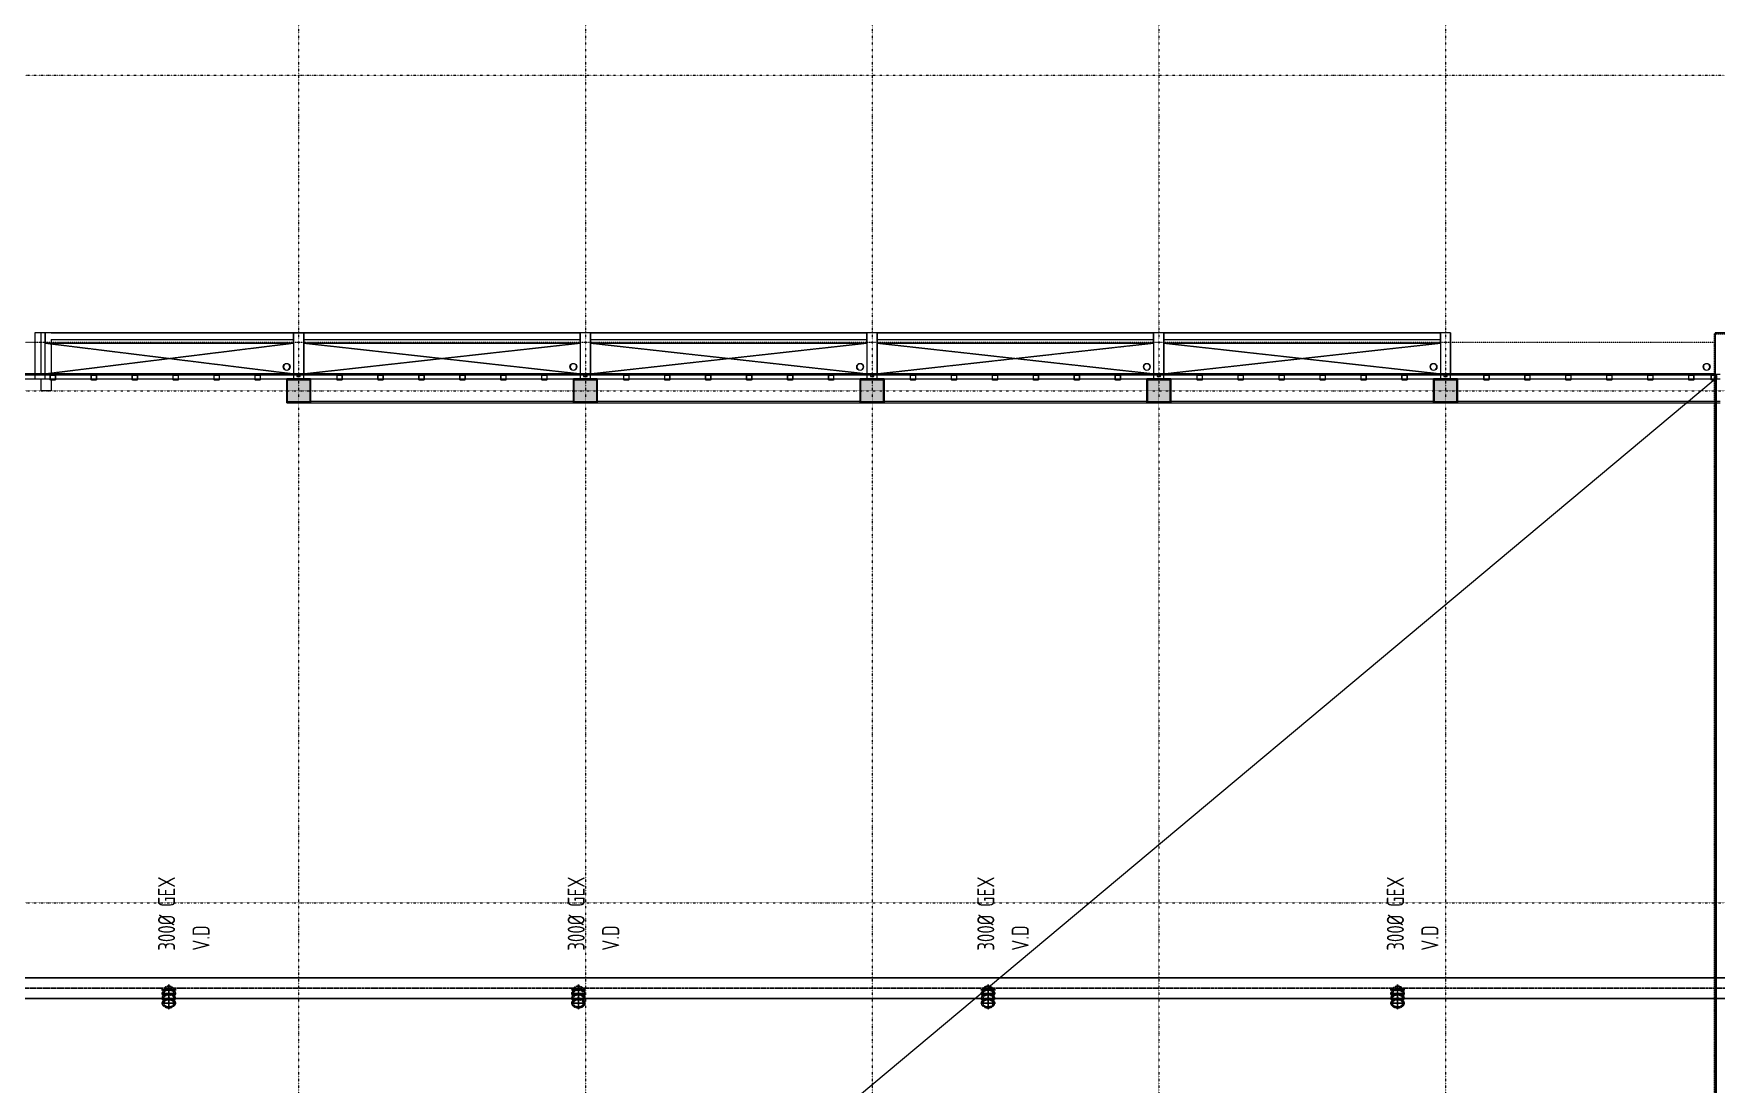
# Model space of a CAD drawing. Extents: x -32000 to 416743, y -254124 to 144214.
# Drawn here: x 77438 to 126735, y 69680 to 100465 of the extents above; entities that cross this region are included whole.
import ezdxf

# ---------------------------------------------------------------- set-up
doc = ezdxf.new("R2010")
doc.units = 0
doc.header["$LTSCALE"] = 10
for name, pattern in [('H12PL4$0$JJP_三點線', [0.9, 0.3, -0.15, 0, -0.15, 0, -0.15, 0, -0.15]), ('XFM6D40$0$XFM6D40$0$CENTER1', [10, 6.25, -1.25, 1.25, -1.25]), ('XFM6D40$0$XFM6D40$0$HIDDEN', [0.375, 0.25, -0.125]), ('XFM7P40ICA$0$H12PL4$0$CENTERK1', [0.0983, 0.0833, -0.005, 0.005, -0.005]), ('XFM7P40ICA$0$H12PL4$0$DOTK1', [0.01, 0.005, -0.005]), ('XFM7P40ICA$0$H12PL4$0$JJP_三點線', [0.9, 0.3, -0.15, 0, -0.15, 0, -0.15, 0, -0.15]), ('XFM7P40ICA$0$H12PL4$0$JJP_虛線(退縮線、投影線、地下室範圍、非屬本工程、圖面分區)', [0.45, 0.3, -0.15])]:
    doc.linetypes.add(name, pattern=pattern)
for name, color, linetype in [('H12PL4$0$A-OBJE-2D', 252, 'Continuous'), ('H12PL4$0$A-OBJE-MEP', 252, 'Continuous'), ('H12PL4$0$A-WALL-EX', 252, 'Continuous'), ('H12PL4$0$S-COL', 252, 'Continuous'), ('H12PL4$0$S-FNDN', 252, 'Continuous'), ('H12PL4$0$S-GRID', 252, 'Continuous'), ('XFM6D40$0$XFM6D40$0$M-PIPE-TEXT', 250, 'Continuous'), ('XFM7P40ICA$0$H12PL4$0$A-OBJE-MEP', 252, 'Continuous'), ('XFM7P40ICA$0$H12PL4$0$A-WALL-EX', 252, 'Continuous'), ('XFM7P40ICA$0$H12PL4$0$Hattch', 252, 'Continuous'), ('XFM7P40ICA$0$H12PL4$0$L40_19_DRAN', 252, 'Continuous'), ('XFM7P40ICA$0$H12PL4$0$L40_19_SIAGE1', 252, 'Continuous'), ('XFM7P40ICA$0$H12PL4$0$L40_19_SIAGE3', 252, 'Continuous'), ('XFM7P40ICA$0$H12PL4$0$L40_19_STEEL2', 252, 'Continuous'), ('XFM7P40ICA$0$H12PL4$0$L40_19_STEEL3', 252, 'Continuous'), ('XFM7P40ICA$0$H12PL4$0$L40_19_SUGATA3', 252, 'Continuous'), ('XFM7P40ICA$0$H12PL4$0$L40_19_SUGATAD', 252, 'Continuous'), ('XFM7P40ICA$0$H12PL4$0$S-COL', 252, 'Continuous'), ('XFM7P40ICA$0$H12PL4$0$S-GRID', 252, 'Continuous')]:
    doc.layers.add(name, color=color, linetype=linetype)
doc.layers.add('XFM6D40$0$XFM6D40$0$M-EXH-SUPPLY AIR', color=120, linetype='Continuous', lineweight=25)
doc.styles.add('XFM6D40$0$XFM6D40$0$aa-txt', font='isocp.shx', dxfattribs={"bigfont": 'chineset.shx'})

# ---------------------------------------------------------------- blocks, each defined once
blk = doc.blocks.new('H12PL4')
at = {"layer": 'H12PL4$0$A-OBJE-2D', "lineweight": 0}
blk.add_line((18350, -350), (126700, 90350), dxfattribs=at)
at = {"layer": 'H12PL4$0$A-OBJE-MEP', "lineweight": 0, "flags": 128}
for points in [[(84945, 90700, 1), (84755, 90700, 1)], [(93345, 90700, 1), (93155, 90700, 1)], [(101745, 90700, 1), (101555, 90700, 1)], [(110145, 90700, 1), (109955, 90700, 1)], [(118545, 90700, 1), (118355, 90700, 1)], [(126545, 90700, 1), (126355, 90700, 1)]]:
    blk.add_lwpolyline(points, format="xyb", close=True, dxfattribs=at)
at = {"layer": 'H12PL4$0$A-OBJE-MEP', "lineweight": 0}
for centre in [(84850, 90700), (93250, 90700), (101650, 90700), (110050, 90700), (118450, 90700), (126450, 90700)]:
    blk.add_circle(centre, 100, dxfattribs=at)
at = {"layer": 'H12PL4$0$A-WALL-EX', "lineweight": 0}
for p, q in [((77050, 90465), (126700, 90465)), ((126700, 90465), (126735, 90465))]:
    blk.add_line(p, q, dxfattribs=at)
at = {"layer": 'H12PL4$0$A-WALL-EX', "lineweight": 0, "flags": 128}
for points in [[(126700, 91700), (126735, 91700)], [(126700, 91700), (126700, 90500)], [(18000, 90500), (126700, 90500)], [(77050, 90500), (126700, 90500)], [(77050, 90500), (126700, 90500)], [(126700, 90500), (77050, 90500)], [(77050, 90350), (126850, 90350)], [(126850, 90482.5), (126700, 90482.5)], [(126700, 90482.5), (126700, -482.5)]]:
    blk.add_lwpolyline(points, dxfattribs=at)
at = {"layer": 'H12PL4$0$S-COL', "lineweight": 0, "flags": 128}
for points in [[(84850, 90350), (84850, 89650), (85550, 89650), (85550, 90350)], [(93250, 90350), (93250, 89650), (93950, 89650), (93950, 90350)], [(101650, 90350), (101650, 89650), (102350, 89650), (102350, 90350)], [(110050, 90350), (110050, 89650), (110750, 89650), (110750, 90350)], [(118450, 90350), (118450, 89650), (119150, 89650), (119150, 90350)]]:
    blk.add_lwpolyline(points, dxfattribs=at)
at = {"layer": 'H12PL4$0$S-FNDN', "lineweight": 0, "flags": 128}
for points in [[(77950, 91700), (77650, 91700)], [(77650, 91700), (77650, 90465)], [(77950, 91700), (93450, 91700)], [(93750, 91700), (93450, 91700)], [(93750, 91700), (101850, 91700)], [(102150, 91700), (101850, 91700)], [(102150, 91700), (110250, 91700)], [(110550, 91700), (110250, 91700)], [(110550, 91700), (118650, 91700)], [(118950, 91700), (118650, 91700)], [(118950, 91700), (118950, 90465)], [(77950, 91500), (77950, 90465)], [(77950, 91500), (85050, 91500)], [(85050, 91500), (85050, 90465)], [(85350, 91500), (93450, 91500)], [(85350, 91500), (85350, 90465)], [(93450, 91500), (93450, 90465)], [(93750, 91500), (93750, 90465)], [(93750, 91500), (101850, 91500)], [(101850, 91500), (101850, 90465)], [(102150, 91500), (102150, 90465)], [(102150, 91500), (110250, 91500)], [(110250, 91500), (110250, 90465)], [(110550, 91500), (110550, 90465)], [(110550, 91500), (118650, 91500)], [(118650, 91500), (118650, 90465)], [(77650, 90465), (77950, 90465)], [(77650, 90350), (77950, 90350)], [(77650, 90350), (77650, 90000)], [(77950, 90350), (77950, 90000)], [(85050, 90465), (85350, 90465)], [(93450, 90465), (93750, 90465)], [(101850, 90465), (102150, 90465)], [(110250, 90465), (110550, 90465)], [(118650, 90465), (118950, 90465)], [(77950, 90000), (77650, 90000)]]:
    blk.add_lwpolyline(points, dxfattribs=at)
at = {"layer": 'H12PL4$0$S-GRID', "linetype": 'H12PL4$0$JJP_三點線', "lineweight": 0}
for p, q in [((85200, 128250), (85200, -28000)), ((93600, 128250), (93600, -28000)), ((102000, 128250), (102000, -28000)), ((110400, 128250), (110400, -28000)), ((118800, 128250), (118800, -28000)), ((-29000, 99250), (289600, 99250)), ((-29000, 90000), (289600, 90000)), ((-29000, 75000), (289600, 75000))]:
    blk.add_line(p, q, dxfattribs=at)
blk = doc.blocks.new('XFM6D40')
at = {"layer": 'XFM6D40$0$XFM6D40$0$M-EXH-SUPPLY AIR', "color": 252, "linetype": 'XFM6D40$0$XFM6D40$0$HIDDEN'}
for p, q in [((176100, 72800), (44058.1, 72800)), ((81396.8, 72605.1), (81396.8, 71873.6)), ((93396.8, 72605.1), (93396.8, 71873.6)), ((105396.8, 72605.1), (105396.8, 71873.6)), ((117396.8, 72605.1), (117396.8, 71873.6)), ((176100, 72200), (44058.1, 72200)), ((81612.8, 72450.4), (81180.8, 72450.4)), ((81612.8, 72337.4), (81180.8, 72337.4)), ((81612.8, 72196), (81180.8, 72196)), ((81612.8, 72054.6), (81180.8, 72054.6)), ((81246.8, 72450.4), (81246.8, 72432.8)), ((81246.8, 72337.4), (81246.8, 72291.4)), ((81246.8, 72203), (81246.8, 72150)), ((81546.8, 72450.4), (81546.8, 72432.8)), ((81546.8, 72337.4), (81546.8, 72291.4)), ((81546.8, 72196), (81546.8, 72150)), ((93612.8, 72450.4), (93180.8, 72450.4)), ((93612.8, 72337.4), (93180.8, 72337.4)), ((93612.8, 72196), (93180.8, 72196)), ((93612.8, 72054.6), (93180.8, 72054.6)), ((93246.8, 72450.4), (93246.8, 72432.8)), ((93246.8, 72337.4), (93246.8, 72291.4)), ((93246.8, 72203), (93246.8, 72150)), ((93546.8, 72450.4), (93546.8, 72432.8)), ((93546.8, 72337.4), (93546.8, 72291.4)), ((93546.8, 72196), (93546.8, 72150)), ((105612.8, 72450.4), (105180.8, 72450.4)), ((105612.8, 72337.4), (105180.8, 72337.4)), ((105612.8, 72196), (105180.8, 72196)), ((105612.8, 72054.6), (105180.8, 72054.6)), ((105246.8, 72450.4), (105246.8, 72432.8)), ((105246.8, 72337.4), (105246.8, 72291.4)), ((105246.8, 72203), (105246.8, 72150)), ((105546.8, 72450.4), (105546.8, 72432.8)), ((105546.8, 72337.4), (105546.8, 72291.4)), ((105546.8, 72196), (105546.8, 72150)), ((117612.8, 72450.4), (117180.8, 72450.4)), ((117612.8, 72337.4), (117180.8, 72337.4)), ((117612.8, 72196), (117180.8, 72196)), ((117612.8, 72054.6), (117180.8, 72054.6)), ((117246.8, 72450.4), (117246.8, 72432.8)), ((117246.8, 72337.4), (117246.8, 72291.4)), ((117246.8, 72203), (117246.8, 72150)), ((117546.8, 72450.4), (117546.8, 72432.8)), ((117546.8, 72337.4), (117546.8, 72291.4)), ((117546.8, 72196), (117546.8, 72150))]:
    blk.add_line(p, q, dxfattribs=at)
at = {"layer": 'XFM6D40$0$XFM6D40$0$M-EXH-SUPPLY AIR', "color": 252, "linetype": 'XFM6D40$0$XFM6D40$0$CENTER1'}
blk.add_line((176100, 72500), (44058.1, 72500), dxfattribs=at)
at = {"layer": 'XFM6D40$0$XFM6D40$0$M-EXH-SUPPLY AIR', "color": 252, "linetype": 'XFM6D40$0$XFM6D40$0$HIDDEN'}
for centre, major_axis, start_param, end_param in [((81396.8, 72337.4), (189, 0), -0.4962265, 3.6378192), ((81396.8, 72351.5), (189, 0), -0.0529348, 3.1945274), ((81396.8, 72344.4), (-189, 0), 3.1415927, 6.2831853), ((81396.8, 72450.4), (150, 0), 0, 3.1415927), ((93396.8, 72337.4), (189, 0), -0.4962265, 3.6378192), ((93396.8, 72351.5), (189, 0), -0.0529348, 3.1945274), ((93396.8, 72344.4), (-189, 0), 3.1415927, 6.2831853), ((93396.8, 72450.4), (150, 0), 0, 3.1415927), ((105396.8, 72337.4), (189, 0), -0.4962265, 3.6378192), ((105396.8, 72351.5), (189, 0), -0.0529348, 3.1945274), ((105396.8, 72344.4), (-189, 0), 3.1415927, 6.2831853), ((105396.8, 72450.4), (150, 0), 0, 3.1415927), ((117396.8, 72337.4), (189, 0), -0.4962265, 3.6378192), ((117396.8, 72351.5), (189, 0), -0.0529348, 3.1945274), ((117396.8, 72344.4), (-189, 0), 3.1415927, 6.2831853), ((117396.8, 72450.4), (150, 0), 0, 3.1415927), ((81396.8, 72196), (189, 0), -0.4962265, 3.6378192), ((81396.8, 72210.1), (189, 0), -0.0529348, 3.1945274), ((81396.8, 72068.7), (189, 0), -0.0529348, 3.1945274), ((81396.8, 72203), (-189, 0), 3.1415927, 6.2831853), ((81396.8, 72061.6), (-189, 0), 3.1415927, 6.2831853), ((81396.8, 72337.4), (-150, 0), 3.1415927, 6.2831853), ((81396.8, 72196), (-150, 0), 3.1415927, 6.2831853), ((93396.8, 72196), (189, 0), -0.4962265, 3.6378192), ((93396.8, 72210.1), (189, 0), -0.0529348, 3.1945274), ((93396.8, 72068.7), (189, 0), -0.0529348, 3.1945274), ((93396.8, 72203), (-189, 0), 3.1415927, 6.2831853), ((93396.8, 72061.6), (-189, 0), 3.1415927, 6.2831853), ((93396.8, 72337.4), (-150, 0), 3.1415927, 6.2831853), ((93396.8, 72196), (-150, 0), 3.1415927, 6.2831853), ((105396.8, 72196), (189, 0), -0.4962265, 3.6378192), ((105396.8, 72210.1), (189, 0), -0.0529348, 3.1945274), ((105396.8, 72068.7), (189, 0), -0.0529348, 3.1945274), ((105396.8, 72203), (-189, 0), 3.1415927, 6.2831853), ((105396.8, 72061.6), (-189, 0), 3.1415927, 6.2831853), ((105396.8, 72337.4), (-150, 0), 3.1415927, 6.2831853), ((105396.8, 72196), (-150, 0), 3.1415927, 6.2831853), ((117396.8, 72196), (189, 0), -0.4962265, 3.6378192), ((117396.8, 72210.1), (189, 0), -0.0529348, 3.1945274), ((117396.8, 72068.7), (189, 0), -0.0529348, 3.1945274), ((117396.8, 72203), (-189, 0), 3.1415927, 6.2831853), ((117396.8, 72061.6), (-189, 0), 3.1415927, 6.2831853), ((117396.8, 72337.4), (-150, 0), 3.1415927, 6.2831853), ((117396.8, 72196), (-150, 0), 3.1415927, 6.2831853)]:
    blk.add_ellipse(centre, major_axis=major_axis, ratio=0.7071068, start_param=start_param, end_param=end_param, dxfattribs=at)
for centre, major_axis in [((81396.8, 72054.6), (-189, 0)), ((81396.8, 72054.6), (-150, 0)), ((93396.8, 72054.6), (-189, 0)), ((93396.8, 72054.6), (-150, 0)), ((105396.8, 72054.6), (-189, 0)), ((105396.8, 72054.6), (-150, 0)), ((117396.8, 72054.6), (-189, 0)), ((117396.8, 72054.6), (-150, 0))]:
    blk.add_ellipse(centre, major_axis=major_axis, ratio=0.7071068, dxfattribs=at)
at = {"layer": 'XFM6D40$0$XFM6D40$0$M-PIPE-TEXT', "color": 252, "style": 'XFM6D40$0$XFM6D40$0$aa-txt', "width": 0.8}
for s, p in [('300%%C GEX', (81582.1, 73596)), ('300%%C GEX', (93582.1, 73596)), ('300%%C GEX', (105582.1, 73596)), ('300%%C GEX', (117582.1, 73596)), ('V.D', (82591.2, 73596)), ('V.D', (94591.2, 73596)), ('V.D', (106591.2, 73596)), ('V.D', (118591.2, 73596))]:
    blk.add_text(s, height=500, rotation=90, dxfattribs=at).set_placement(p)
blk = doc.blocks.new('XFM7P40ICA$0$H12PL4')
at = {"layer": 'XFM7P40ICA$0$H12PL4$0$Hattch', "linetype": 'Continuous', "lineweight": 0}
for points in [[(84850, 89650), (85550, 89650), (85550, 90350), (84850, 90350)], [(93250, 89650), (93950, 89650), (93950, 90350), (93250, 90350)], [(101650, 89650), (102350, 89650), (102350, 90350), (101650, 90350)], [(110050, 89650), (110750, 89650), (110750, 90350), (110050, 90350)], [(118450, 89650), (119150, 89650), (119150, 90350), (118450, 90350)]]:
    blk.add_hatch(color=256, dxfattribs=at).paths.add_polyline_path(points)
at = {"layer": 'XFM7P40ICA$0$H12PL4$0$A-OBJE-MEP', "lineweight": 0, "flags": 128}
for points in [[(84945, 90700, 1), (84755, 90700, 1)], [(93345, 90700, 1), (93155, 90700, 1)], [(101745, 90700, 1), (101555, 90700, 1)], [(110145, 90700, 1), (109955, 90700, 1)], [(118545, 90700, 1), (118355, 90700, 1)], [(126545, 90700, 1), (126355, 90700, 1)]]:
    blk.add_lwpolyline(points, format="xyb", close=True, dxfattribs=at)
at = {"layer": 'XFM7P40ICA$0$H12PL4$0$A-OBJE-MEP', "lineweight": 0}
for centre in [(84850, 90700), (93250, 90700), (101650, 90700), (110050, 90700), (118450, 90700), (126450, 90700)]:
    blk.add_circle(centre, 100, dxfattribs=at)
at = {"layer": 'XFM7P40ICA$0$H12PL4$0$A-WALL-EX', "lineweight": 0, "flags": 128}
for points in [[(126700, 91700), (126735, 91700)], [(126700, 91700), (126700, 90500)], [(126700, 90500), (77050, 90500)], [(77050, 90465), (126700, 90465)], [(126700, 90465), (126700, -465)], [(126735, -465), (126735, 90465)]]:
    blk.add_lwpolyline(points, dxfattribs=at)
at = {"layer": 'XFM7P40ICA$0$H12PL4$0$A-WALL-EX', "linetype": 'XFM7P40ICA$0$H12PL4$0$JJP_虛線(退縮線、投影線、地下室範圍、非屬本工程、圖面分區)', "lineweight": 0, "flags": 128}
for points in [[(126675, 91665), (127225, 91665)], [(126675, 91665), (126675, -3850)]]:
    blk.add_lwpolyline(points, dxfattribs=at)
at = {"layer": 'XFM7P40ICA$0$H12PL4$0$L40_19_DRAN', "lineweight": 0}
for centre in [(84850, 90700), (93250, 90700), (101650, 90700), (110050, 90700), (118450, 90700), (126450, 90700)]:
    blk.add_circle(centre, 100, dxfattribs=at)
at = {"layer": 'XFM7P40ICA$0$H12PL4$0$L40_19_SIAGE1', "lineweight": 0}
for p, q in [((126700, 91700), (126700, 90500)), ((127200, 91700), (126700, 91700)), ((18000, 90500), (126700, 90500)), ((85550, 89650), (93250, 89650)), ((93950, 89650), (101650, 89650)), ((102350, 89650), (110050, 89650)), ((110750, 89650), (118450, 89650)), ((119150, 89650), (126850, 89650))]:
    blk.add_line(p, q, dxfattribs=at)
at = {"layer": 'XFM7P40ICA$0$H12PL4$0$L40_19_SIAGE3', "lineweight": 0}
for p, q in [((126735, 90465), (68400, 90465)), ((85550, 89700), (93250, 89700)), ((93950, 89700), (101650, 89700)), ((102350, 89700), (110050, 89700)), ((110750, 89700), (118450, 89700)), ((119150, 89700), (126850, 89700))]:
    blk.add_line(p, q, dxfattribs=at)
at = {"layer": 'XFM7P40ICA$0$H12PL4$0$L40_19_STEEL2', "lineweight": 0, "flags": 128}
for points in [[(84850, 89650), (84850, 90350), (85550, 90350), (85550, 89650)], [(84875, 89675), (84875, 90325), (85525, 90325), (85525, 89675)], [(93250, 89650), (93250, 90350), (93950, 90350), (93950, 89650)], [(93275, 89675), (93275, 90325), (93925, 90325), (93925, 89675)], [(101650, 89650), (101650, 90350), (102350, 90350), (102350, 89650)], [(101675, 89675), (101675, 90325), (102325, 90325), (102325, 89675)], [(110050, 89650), (110050, 90350), (110750, 90350), (110750, 89650)], [(110075, 89675), (110075, 90325), (110725, 90325), (110725, 89675)], [(118450, 89650), (118450, 90350), (119150, 90350), (119150, 89650)], [(118475, 89675), (118475, 90325), (119125, 90325), (119125, 89675)]]:
    blk.add_lwpolyline(points, close=True, dxfattribs=at)
at = {"layer": 'XFM7P40ICA$0$H12PL4$0$L40_19_STEEL3', "lineweight": 0, "flags": 128}
for points in [[(78061.5, 90315), (77938.5, 90315, -0.4142136), (77925, 90328.5), (77925, 90451.5, -0.4142136), (77938.5, 90465), (78061.5, 90465, -0.4142136), (78075, 90451.5), (78075, 90328.5, -0.4142136)], [(78061.5, 90319.5), (77938.5, 90319.5, -0.4142136), (77929.5, 90328.5), (77929.5, 90451.5, -0.4142136), (77938.5, 90460.5), (78061.5, 90460.5, -0.4142136), (78070.5, 90451.5), (78070.5, 90328.5, -0.4142136)], [(79261.5, 90315), (79138.5, 90315, -0.4142136), (79125, 90328.5), (79125, 90451.5, -0.4142136), (79138.5, 90465), (79261.5, 90465, -0.4142136), (79275, 90451.5), (79275, 90328.5, -0.4142136)], [(79261.5, 90319.5), (79138.5, 90319.5, -0.4142136), (79129.5, 90328.5), (79129.5, 90451.5, -0.4142136), (79138.5, 90460.5), (79261.5, 90460.5, -0.4142136), (79270.5, 90451.5), (79270.5, 90328.5, -0.4142136)], [(80461.5, 90315), (80338.5, 90315, -0.4142136), (80325, 90328.5), (80325, 90451.5, -0.4142136), (80338.5, 90465), (80461.5, 90465, -0.4142136), (80475, 90451.5), (80475, 90328.5, -0.4142136)], [(80461.5, 90319.5), (80338.5, 90319.5, -0.4142136), (80329.5, 90328.5), (80329.5, 90451.5, -0.4142136), (80338.5, 90460.5), (80461.5, 90460.5, -0.4142136), (80470.5, 90451.5), (80470.5, 90328.5, -0.4142136)], [(81661.5, 90315), (81538.5, 90315, -0.4142136), (81525, 90328.5), (81525, 90451.5, -0.4142136), (81538.5, 90465), (81661.5, 90465, -0.4142136), (81675, 90451.5), (81675, 90328.5, -0.4142136)], [(81661.5, 90319.5), (81538.5, 90319.5, -0.4142136), (81529.5, 90328.5), (81529.5, 90451.5, -0.4142136), (81538.5, 90460.5), (81661.5, 90460.5, -0.4142136), (81670.5, 90451.5), (81670.5, 90328.5, -0.4142136)], [(82861.5, 90315), (82738.5, 90315, -0.4142136), (82725, 90328.5), (82725, 90451.5, -0.4142136), (82738.5, 90465), (82861.5, 90465, -0.4142136), (82875, 90451.5), (82875, 90328.5, -0.4142136)], [(82861.5, 90319.5), (82738.5, 90319.5, -0.4142136), (82729.5, 90328.5), (82729.5, 90451.5, -0.4142136), (82738.5, 90460.5), (82861.5, 90460.5, -0.4142136), (82870.5, 90451.5), (82870.5, 90328.5, -0.4142136)], [(84061.5, 90315), (83938.5, 90315, -0.4142136), (83925, 90328.5), (83925, 90451.5, -0.4142136), (83938.5, 90465), (84061.5, 90465, -0.4142136), (84075, 90451.5), (84075, 90328.5, -0.4142136)], [(84061.5, 90319.5), (83938.5, 90319.5, -0.4142136), (83929.5, 90328.5), (83929.5, 90451.5, -0.4142136), (83938.5, 90460.5), (84061.5, 90460.5, -0.4142136), (84070.5, 90451.5), (84070.5, 90328.5, -0.4142136)], [(85236.5, 90465), (85163.5, 90465, 0.4142136), (85150, 90451.5), (85150, 90428.5, 0.4142136), (85163.5, 90415), (85236.5, 90415, 0.4142136), (85250, 90428.5), (85250, 90451.5, 0.4142136)], [(85236.5, 90460.5), (85163.5, 90460.5, 0.4142136), (85154.5, 90451.5), (85154.5, 90428.5, 0.4142136), (85163.5, 90419.5), (85236.5, 90419.5, 0.4142136), (85245.5, 90428.5), (85245.5, 90451.5, 0.4142136)], [(86461.5, 90315), (86338.5, 90315, -0.4142136), (86325, 90328.5), (86325, 90451.5, -0.4142136), (86338.5, 90465), (86461.5, 90465, -0.4142136), (86475, 90451.5), (86475, 90328.5, -0.4142136)], [(86461.5, 90319.5), (86338.5, 90319.5, -0.4142136), (86329.5, 90328.5), (86329.5, 90451.5, -0.4142136), (86338.5, 90460.5), (86461.5, 90460.5, -0.4142136), (86470.5, 90451.5), (86470.5, 90328.5, -0.4142136)], [(87661.5, 90315), (87538.5, 90315, -0.4142136), (87525, 90328.5), (87525, 90451.5, -0.4142136), (87538.5, 90465), (87661.5, 90465, -0.4142136), (87675, 90451.5), (87675, 90328.5, -0.4142136)], [(87661.5, 90319.5), (87538.5, 90319.5, -0.4142136), (87529.5, 90328.5), (87529.5, 90451.5, -0.4142136), (87538.5, 90460.5), (87661.5, 90460.5, -0.4142136), (87670.5, 90451.5), (87670.5, 90328.5, -0.4142136)], [(88861.5, 90315), (88738.5, 90315, -0.4142136), (88725, 90328.5), (88725, 90451.5, -0.4142136), (88738.5, 90465), (88861.5, 90465, -0.4142136), (88875, 90451.5), (88875, 90328.5, -0.4142136)], [(88861.5, 90319.5), (88738.5, 90319.5, -0.4142136), (88729.5, 90328.5), (88729.5, 90451.5, -0.4142136), (88738.5, 90460.5), (88861.5, 90460.5, -0.4142136), (88870.5, 90451.5), (88870.5, 90328.5, -0.4142136)], [(90061.5, 90315), (89938.5, 90315, -0.4142136), (89925, 90328.5), (89925, 90451.5, -0.4142136), (89938.5, 90465), (90061.5, 90465, -0.4142136), (90075, 90451.5), (90075, 90328.5, -0.4142136)], [(90061.5, 90319.5), (89938.5, 90319.5, -0.4142136), (89929.5, 90328.5), (89929.5, 90451.5, -0.4142136), (89938.5, 90460.5), (90061.5, 90460.5, -0.4142136), (90070.5, 90451.5), (90070.5, 90328.5, -0.4142136)], [(91261.5, 90315), (91138.5, 90315, -0.4142136), (91125, 90328.5), (91125, 90451.5, -0.4142136), (91138.5, 90465), (91261.5, 90465, -0.4142136), (91275, 90451.5), (91275, 90328.5, -0.4142136)], [(91261.5, 90319.5), (91138.5, 90319.5, -0.4142136), (91129.5, 90328.5), (91129.5, 90451.5, -0.4142136), (91138.5, 90460.5), (91261.5, 90460.5, -0.4142136), (91270.5, 90451.5), (91270.5, 90328.5, -0.4142136)], [(92461.5, 90315), (92338.5, 90315, -0.4142136), (92325, 90328.5), (92325, 90451.5, -0.4142136), (92338.5, 90465), (92461.5, 90465, -0.4142136), (92475, 90451.5), (92475, 90328.5, -0.4142136)], [(92461.5, 90319.5), (92338.5, 90319.5, -0.4142136), (92329.5, 90328.5), (92329.5, 90451.5, -0.4142136), (92338.5, 90460.5), (92461.5, 90460.5, -0.4142136), (92470.5, 90451.5), (92470.5, 90328.5, -0.4142136)], [(93636.5, 90465), (93563.5, 90465, 0.4142136), (93550, 90451.5), (93550, 90428.5, 0.4142136), (93563.5, 90415), (93636.5, 90415, 0.4142136), (93650, 90428.5), (93650, 90451.5, 0.4142136)], [(93636.5, 90460.5), (93563.5, 90460.5, 0.4142136), (93554.5, 90451.5), (93554.5, 90428.5, 0.4142136), (93563.5, 90419.5), (93636.5, 90419.5, 0.4142136), (93645.5, 90428.5), (93645.5, 90451.5, 0.4142136)], [(94861.5, 90315), (94738.5, 90315, -0.4142136), (94725, 90328.5), (94725, 90451.5, -0.4142136), (94738.5, 90465), (94861.5, 90465, -0.4142136), (94875, 90451.5), (94875, 90328.5, -0.4142136)], [(94861.5, 90319.5), (94738.5, 90319.5, -0.4142136), (94729.5, 90328.5), (94729.5, 90451.5, -0.4142136), (94738.5, 90460.5), (94861.5, 90460.5, -0.4142136), (94870.5, 90451.5), (94870.5, 90328.5, -0.4142136)], [(96061.5, 90315), (95938.5, 90315, -0.4142136), (95925, 90328.5), (95925, 90451.5, -0.4142136), (95938.5, 90465), (96061.5, 90465, -0.4142136), (96075, 90451.5), (96075, 90328.5, -0.4142136)], [(96061.5, 90319.5), (95938.5, 90319.5, -0.4142136), (95929.5, 90328.5), (95929.5, 90451.5, -0.4142136), (95938.5, 90460.5), (96061.5, 90460.5, -0.4142136), (96070.5, 90451.5), (96070.5, 90328.5, -0.4142136)], [(97261.5, 90315), (97138.5, 90315, -0.4142136), (97125, 90328.5), (97125, 90451.5, -0.4142136), (97138.5, 90465), (97261.5, 90465, -0.4142136), (97275, 90451.5), (97275, 90328.5, -0.4142136)], [(97261.5, 90319.5), (97138.5, 90319.5, -0.4142136), (97129.5, 90328.5), (97129.5, 90451.5, -0.4142136), (97138.5, 90460.5), (97261.5, 90460.5, -0.4142136), (97270.5, 90451.5), (97270.5, 90328.5, -0.4142136)], [(98461.5, 90315), (98338.5, 90315, -0.4142136), (98325, 90328.5), (98325, 90451.5, -0.4142136), (98338.5, 90465), (98461.5, 90465, -0.4142136), (98475, 90451.5), (98475, 90328.5, -0.4142136)], [(98461.5, 90319.5), (98338.5, 90319.5, -0.4142136), (98329.5, 90328.5), (98329.5, 90451.5, -0.4142136), (98338.5, 90460.5), (98461.5, 90460.5, -0.4142136), (98470.5, 90451.5), (98470.5, 90328.5, -0.4142136)], [(99661.5, 90315), (99538.5, 90315, -0.4142136), (99525, 90328.5), (99525, 90451.5, -0.4142136), (99538.5, 90465), (99661.5, 90465, -0.4142136), (99675, 90451.5), (99675, 90328.5, -0.4142136)], [(99661.5, 90319.5), (99538.5, 90319.5, -0.4142136), (99529.5, 90328.5), (99529.5, 90451.5, -0.4142136), (99538.5, 90460.5), (99661.5, 90460.5, -0.4142136), (99670.5, 90451.5), (99670.5, 90328.5, -0.4142136)], [(100861.5, 90315), (100738.5, 90315, -0.4142136), (100725, 90328.5), (100725, 90451.5, -0.4142136), (100738.5, 90465), (100861.5, 90465, -0.4142136), (100875, 90451.5), (100875, 90328.5, -0.4142136)], [(100861.5, 90319.5), (100738.5, 90319.5, -0.4142136), (100729.5, 90328.5), (100729.5, 90451.5, -0.4142136), (100738.5, 90460.5), (100861.5, 90460.5, -0.4142136), (100870.5, 90451.5), (100870.5, 90328.5, -0.4142136)], [(102036.5, 90465), (101963.5, 90465, 0.4142136), (101950, 90451.5), (101950, 90428.5, 0.4142136), (101963.5, 90415), (102036.5, 90415, 0.4142136), (102050, 90428.5), (102050, 90451.5, 0.4142136)], [(102036.5, 90460.5), (101963.5, 90460.5, 0.4142136), (101954.5, 90451.5), (101954.5, 90428.5, 0.4142136), (101963.5, 90419.5), (102036.5, 90419.5, 0.4142136), (102045.5, 90428.5), (102045.5, 90451.5, 0.4142136)], [(103261.5, 90315), (103138.5, 90315, -0.4142136), (103125, 90328.5), (103125, 90451.5, -0.4142136), (103138.5, 90465), (103261.5, 90465, -0.4142136), (103275, 90451.5), (103275, 90328.5, -0.4142136)], [(103261.5, 90319.5), (103138.5, 90319.5, -0.4142136), (103129.5, 90328.5), (103129.5, 90451.5, -0.4142136), (103138.5, 90460.5), (103261.5, 90460.5, -0.4142136), (103270.5, 90451.5), (103270.5, 90328.5, -0.4142136)], [(104461.5, 90315), (104338.5, 90315, -0.4142136), (104325, 90328.5), (104325, 90451.5, -0.4142136), (104338.5, 90465), (104461.5, 90465, -0.4142136), (104475, 90451.5), (104475, 90328.5, -0.4142136)], [(104461.5, 90319.5), (104338.5, 90319.5, -0.4142136), (104329.5, 90328.5), (104329.5, 90451.5, -0.4142136), (104338.5, 90460.5), (104461.5, 90460.5, -0.4142136), (104470.5, 90451.5), (104470.5, 90328.5, -0.4142136)], [(105661.5, 90315), (105538.5, 90315, -0.4142136), (105525, 90328.5), (105525, 90451.5, -0.4142136), (105538.5, 90465), (105661.5, 90465, -0.4142136), (105675, 90451.5), (105675, 90328.5, -0.4142136)], [(105661.5, 90319.5), (105538.5, 90319.5, -0.4142136), (105529.5, 90328.5), (105529.5, 90451.5, -0.4142136), (105538.5, 90460.5), (105661.5, 90460.5, -0.4142136), (105670.5, 90451.5), (105670.5, 90328.5, -0.4142136)], [(106861.5, 90315), (106738.5, 90315, -0.4142136), (106725, 90328.5), (106725, 90451.5, -0.4142136), (106738.5, 90465), (106861.5, 90465, -0.4142136), (106875, 90451.5), (106875, 90328.5, -0.4142136)], [(106861.5, 90319.5), (106738.5, 90319.5, -0.4142136), (106729.5, 90328.5), (106729.5, 90451.5, -0.4142136), (106738.5, 90460.5), (106861.5, 90460.5, -0.4142136), (106870.5, 90451.5), (106870.5, 90328.5, -0.4142136)], [(108061.5, 90315), (107938.5, 90315, -0.4142136), (107925, 90328.5), (107925, 90451.5, -0.4142136), (107938.5, 90465), (108061.5, 90465, -0.4142136), (108075, 90451.5), (108075, 90328.5, -0.4142136)], [(108061.5, 90319.5), (107938.5, 90319.5, -0.4142136), (107929.5, 90328.5), (107929.5, 90451.5, -0.4142136), (107938.5, 90460.5), (108061.5, 90460.5, -0.4142136), (108070.5, 90451.5), (108070.5, 90328.5, -0.4142136)], [(109261.5, 90315), (109138.5, 90315, -0.4142136), (109125, 90328.5), (109125, 90451.5, -0.4142136), (109138.5, 90465), (109261.5, 90465, -0.4142136), (109275, 90451.5), (109275, 90328.5, -0.4142136)], [(109261.5, 90319.5), (109138.5, 90319.5, -0.4142136), (109129.5, 90328.5), (109129.5, 90451.5, -0.4142136), (109138.5, 90460.5), (109261.5, 90460.5, -0.4142136), (109270.5, 90451.5), (109270.5, 90328.5, -0.4142136)], [(110436.5, 90465), (110363.5, 90465, 0.4142136), (110350, 90451.5), (110350, 90428.5, 0.4142136), (110363.5, 90415), (110436.5, 90415, 0.4142136), (110450, 90428.5), (110450, 90451.5, 0.4142136)], [(110436.5, 90460.5), (110363.5, 90460.5, 0.4142136), (110354.5, 90451.5), (110354.5, 90428.5, 0.4142136), (110363.5, 90419.5), (110436.5, 90419.5, 0.4142136), (110445.5, 90428.5), (110445.5, 90451.5, 0.4142136)], [(111661.5, 90315), (111538.5, 90315, -0.4142136), (111525, 90328.5), (111525, 90451.5, -0.4142136), (111538.5, 90465), (111661.5, 90465, -0.4142136), (111675, 90451.5), (111675, 90328.5, -0.4142136)], [(111661.5, 90319.5), (111538.5, 90319.5, -0.4142136), (111529.5, 90328.5), (111529.5, 90451.5, -0.4142136), (111538.5, 90460.5), (111661.5, 90460.5, -0.4142136), (111670.5, 90451.5), (111670.5, 90328.5, -0.4142136)], [(112861.5, 90315), (112738.5, 90315, -0.4142136), (112725, 90328.5), (112725, 90451.5, -0.4142136), (112738.5, 90465), (112861.5, 90465, -0.4142136), (112875, 90451.5), (112875, 90328.5, -0.4142136)], [(112861.5, 90319.5), (112738.5, 90319.5, -0.4142136), (112729.5, 90328.5), (112729.5, 90451.5, -0.4142136), (112738.5, 90460.5), (112861.5, 90460.5, -0.4142136), (112870.5, 90451.5), (112870.5, 90328.5, -0.4142136)], [(114061.5, 90315), (113938.5, 90315, -0.4142136), (113925, 90328.5), (113925, 90451.5, -0.4142136), (113938.5, 90465), (114061.5, 90465, -0.4142136), (114075, 90451.5), (114075, 90328.5, -0.4142136)], [(114061.5, 90319.5), (113938.5, 90319.5, -0.4142136), (113929.5, 90328.5), (113929.5, 90451.5, -0.4142136), (113938.5, 90460.5), (114061.5, 90460.5, -0.4142136), (114070.5, 90451.5), (114070.5, 90328.5, -0.4142136)], [(115261.5, 90315), (115138.5, 90315, -0.4142136), (115125, 90328.5), (115125, 90451.5, -0.4142136), (115138.5, 90465), (115261.5, 90465, -0.4142136), (115275, 90451.5), (115275, 90328.5, -0.4142136)], [(115261.5, 90319.5), (115138.5, 90319.5, -0.4142136), (115129.5, 90328.5), (115129.5, 90451.5, -0.4142136), (115138.5, 90460.5), (115261.5, 90460.5, -0.4142136), (115270.5, 90451.5), (115270.5, 90328.5, -0.4142136)], [(116461.5, 90315), (116338.5, 90315, -0.4142136), (116325, 90328.5), (116325, 90451.5, -0.4142136), (116338.5, 90465), (116461.5, 90465, -0.4142136), (116475, 90451.5), (116475, 90328.5, -0.4142136)], [(116461.5, 90319.5), (116338.5, 90319.5, -0.4142136), (116329.5, 90328.5), (116329.5, 90451.5, -0.4142136), (116338.5, 90460.5), (116461.5, 90460.5, -0.4142136), (116470.5, 90451.5), (116470.5, 90328.5, -0.4142136)], [(117661.5, 90315), (117538.5, 90315, -0.4142136), (117525, 90328.5), (117525, 90451.5, -0.4142136), (117538.5, 90465), (117661.5, 90465, -0.4142136), (117675, 90451.5), (117675, 90328.5, -0.4142136)], [(117661.5, 90319.5), (117538.5, 90319.5, -0.4142136), (117529.5, 90328.5), (117529.5, 90451.5, -0.4142136), (117538.5, 90460.5), (117661.5, 90460.5, -0.4142136), (117670.5, 90451.5), (117670.5, 90328.5, -0.4142136)], [(118836.5, 90465), (118763.5, 90465, 0.4142136), (118750, 90451.5), (118750, 90428.5, 0.4142136), (118763.5, 90415), (118836.5, 90415, 0.4142136), (118850, 90428.5), (118850, 90451.5, 0.4142136)], [(118836.5, 90460.5), (118763.5, 90460.5, 0.4142136), (118754.5, 90451.5), (118754.5, 90428.5, 0.4142136), (118763.5, 90419.5), (118836.5, 90419.5, 0.4142136), (118845.5, 90428.5), (118845.5, 90451.5, 0.4142136)], [(120061.5, 90315), (119938.5, 90315, -0.4142136), (119925, 90328.5), (119925, 90451.5, -0.4142136), (119938.5, 90465), (120061.5, 90465, -0.4142136), (120075, 90451.5), (120075, 90328.5, -0.4142136)], [(120061.5, 90319.5), (119938.5, 90319.5, -0.4142136), (119929.5, 90328.5), (119929.5, 90451.5, -0.4142136), (119938.5, 90460.5), (120061.5, 90460.5, -0.4142136), (120070.5, 90451.5), (120070.5, 90328.5, -0.4142136)], [(121261.5, 90315), (121138.5, 90315, -0.4142136), (121125, 90328.5), (121125, 90451.5, -0.4142136), (121138.5, 90465), (121261.5, 90465, -0.4142136), (121275, 90451.5), (121275, 90328.5, -0.4142136)], [(121261.5, 90319.5), (121138.5, 90319.5, -0.4142136), (121129.5, 90328.5), (121129.5, 90451.5, -0.4142136), (121138.5, 90460.5), (121261.5, 90460.5, -0.4142136), (121270.5, 90451.5), (121270.5, 90328.5, -0.4142136)], [(122461.5, 90315), (122338.5, 90315, -0.4142136), (122325, 90328.5), (122325, 90451.5, -0.4142136), (122338.5, 90465), (122461.5, 90465, -0.4142136), (122475, 90451.5), (122475, 90328.5, -0.4142136)], [(122461.5, 90319.5), (122338.5, 90319.5, -0.4142136), (122329.5, 90328.5), (122329.5, 90451.5, -0.4142136), (122338.5, 90460.5), (122461.5, 90460.5, -0.4142136), (122470.5, 90451.5), (122470.5, 90328.5, -0.4142136)], [(123661.5, 90315), (123538.5, 90315, -0.4142136), (123525, 90328.5), (123525, 90451.5, -0.4142136), (123538.5, 90465), (123661.5, 90465, -0.4142136), (123675, 90451.5), (123675, 90328.5, -0.4142136)], [(123661.5, 90319.5), (123538.5, 90319.5, -0.4142136), (123529.5, 90328.5), (123529.5, 90451.5, -0.4142136), (123538.5, 90460.5), (123661.5, 90460.5, -0.4142136), (123670.5, 90451.5), (123670.5, 90328.5, -0.4142136)], [(124861.5, 90315), (124738.5, 90315, -0.4142136), (124725, 90328.5), (124725, 90451.5, -0.4142136), (124738.5, 90465), (124861.5, 90465, -0.4142136), (124875, 90451.5), (124875, 90328.5, -0.4142136)], [(124861.5, 90319.5), (124738.5, 90319.5, -0.4142136), (124729.5, 90328.5), (124729.5, 90451.5, -0.4142136), (124738.5, 90460.5), (124861.5, 90460.5, -0.4142136), (124870.5, 90451.5), (124870.5, 90328.5, -0.4142136)], [(126061.5, 90315), (125938.5, 90315, -0.4142136), (125925, 90328.5), (125925, 90451.5, -0.4142136), (125938.5, 90465), (126061.5, 90465, -0.4142136), (126075, 90451.5), (126075, 90328.5, -0.4142136)], [(126061.5, 90319.5), (125938.5, 90319.5, -0.4142136), (125929.5, 90328.5), (125929.5, 90451.5, -0.4142136), (125938.5, 90460.5), (126061.5, 90460.5, -0.4142136), (126070.5, 90451.5), (126070.5, 90328.5, -0.4142136)], [(126721.5, 90315), (126598.5, 90315, -0.4142136), (126585, 90328.5), (126585, 90451.5, -0.4142136), (126598.5, 90465), (126721.5, 90465, -0.4142136), (126735, 90451.5), (126735, 90328.5, -0.4142136)], [(126721.5, 90319.5), (126598.5, 90319.5, -0.4142136), (126589.5, 90328.5), (126589.5, 90451.5, -0.4142136), (126598.5, 90460.5), (126721.5, 90460.5, -0.4142136), (126730.5, 90451.5), (126730.5, 90328.5, -0.4142136)]]:
    blk.add_lwpolyline(points, format="xyb", close=True, dxfattribs=at)
at = {"layer": 'XFM7P40ICA$0$H12PL4$0$L40_19_SUGATA3', "linetype": 'XFM7P40ICA$0$H12PL4$0$CENTERK1', "lineweight": 0}
for p, q in [((77775, 90500), (85050, 91400)), ((77775, 91400), (85050, 90500)), ((85350, 91400), (93450, 90500)), ((85350, 90500), (93450, 91400)), ((93750, 91400), (101850, 90500)), ((93750, 90500), (101850, 91400)), ((102150, 91400), (110250, 90500)), ((102150, 90500), (110250, 91400)), ((110550, 91400), (118650, 90500)), ((110550, 90500), (118650, 91400))]:
    blk.add_line(p, q, dxfattribs=at)
at = {"layer": 'XFM7P40ICA$0$H12PL4$0$L40_19_SUGATA3', "lineweight": 0, "flags": 128}
for points in [[(77475, 90350), (77775, 90350), (77775, 91700), (77475, 91700)], [(77475, 90350), (77775, 90350), (77775, 91700), (77475, 91700)], [(77775, 91700), (77775, 91400), (85050, 91400), (85050, 91700)], [(85050, 90350), (85350, 90350), (85350, 91700), (85050, 91700)], [(85050, 90350), (85350, 90350), (85350, 91700), (85050, 91700)], [(85350, 91700), (85350, 91400), (93450, 91400), (93450, 91700)], [(93450, 90350), (93750, 90350), (93750, 91700), (93450, 91700)], [(93750, 91700), (93750, 91400), (101850, 91400), (101850, 91700)], [(101850, 90350), (102150, 90350), (102150, 91700), (101850, 91700)], [(102150, 91700), (102150, 91400), (110250, 91400), (110250, 91700)], [(110250, 90350), (110550, 90350), (110550, 91700), (110250, 91700)], [(110550, 91700), (110550, 91400), (118650, 91400), (118650, 91700)], [(118650, 90350), (118950, 90350), (118950, 91700), (118650, 91700)]]:
    blk.add_lwpolyline(points, close=True, dxfattribs=at)
at = {"layer": 'XFM7P40ICA$0$H12PL4$0$L40_19_SUGATAD', "linetype": 'XFM7P40ICA$0$H12PL4$0$DOTK1', "lineweight": 0}
blk.add_line((18000, 91425), (126700, 91425), dxfattribs=at)
at = {"layer": 'XFM7P40ICA$0$H12PL4$0$S-COL', "lineweight": 0, "flags": 128}
for points in [[(84850, 89650), (85550, 89650), (85550, 90350), (84850, 90350)], [(93250, 89650), (93950, 89650), (93950, 90350), (93250, 90350)], [(101650, 89650), (102350, 89650), (102350, 90350), (101650, 90350)], [(110050, 89650), (110750, 89650), (110750, 90350), (110050, 90350)], [(118450, 89650), (119150, 89650), (119150, 90350), (118450, 90350)]]:
    blk.add_lwpolyline(points, close=True, dxfattribs=at)
at = {"layer": 'XFM7P40ICA$0$H12PL4$0$S-GRID', "linetype": 'XFM7P40ICA$0$H12PL4$0$JJP_三點線', "lineweight": 0}
for p, q in [((85200, 128250), (85200, -28000)), ((93600, 128250), (93600, -28000)), ((102000, 128250), (102000, -28000)), ((110400, 128250), (110400, -28000)), ((118800, 128250), (118800, -28000)), ((-29000, 99250), (289600, 99250)), ((-29000, 90000), (289600, 90000)), ((-29000, 75000), (289600, 75000))]:
    blk.add_line(p, q, dxfattribs=at)
blk = doc.blocks.new('XFM7P40ICA')
blk.add_blockref('XFM7P40ICA$0$H12PL4', (0, 0))

msp = doc.modelspace()

# ---------------------------------------------------------------- block references
for name in ['H12PL4', 'XFM7P40ICA', 'XFM6D40']:
    msp.add_blockref(name, (0, 0))

doc.saveas('drawing.dxf')
